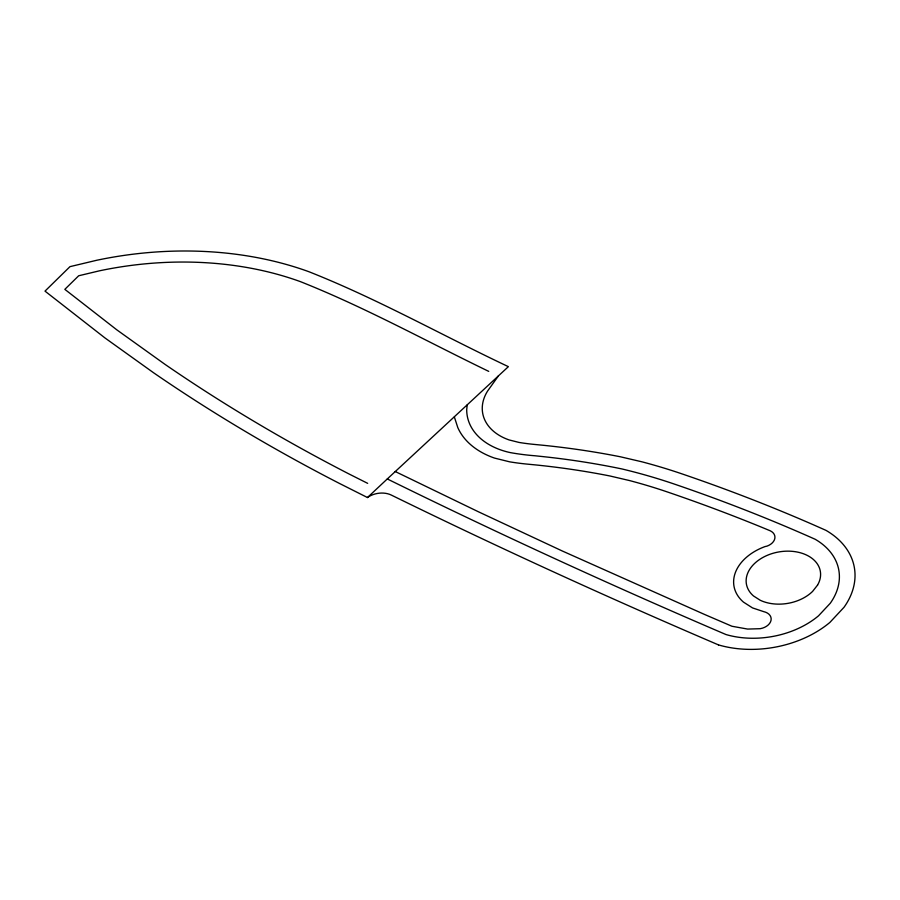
<?xml version="1.0" encoding="UTF-8"?>
<svg xmlns="http://www.w3.org/2000/svg" width="900" height="900" viewBox="0 0 900 900"><rect width="100%" height="100%" fill="white"/><g stroke="black" fill="none" stroke-linecap="round" stroke-linejoin="round"><path stroke-width="1.35" d="M467.213 404.899L466.706 409.657A72.36 50.355 -9.7 0 0 510.379 452.621A197.989 137.779 -9.7 0 0 535.028 455.771L539.145 456.21A651.071 453.082 -9.7 0 1 621.866 468.934A525.352 365.603 -9.7 0 1 673.796 483.896A1688.321 1174.928 -9.7 0 1 815.119 539.246A77.569 53.989 -9.7 0 1 830.25 603.281L818.516 615.825A77.569 53.989 -9.7 0 1 725.985 634.545C611.752 585.653 498.78 533.824 387.293 478.946L367.47 497.531L339.311 483.368A2058.514 1432.541 -9.7 0 1 153.731 372.87L105.019 337.984L45 291.127L69.975 266.648L96.716 260.269A300.532 209.149 -9.7 0 1 308.914 271.721C377.483 298.834 441.832 335.194 508.376 366.66L387.293 478.946M718.526 644.918C608.209 597.712 499.039 547.841 391.286 495.056A18.427 12.825 -9.7 0 0 367.47 497.531M488.734 371.374C426.206 341.145 365.22 307.373 300.555 281.689A284.895 198.259 -9.7 0 0 99.405 270.832L78.683 275.771L64.834 289.35L116.854 329.873L165.195 364.489A2042.876 1421.663 -9.7 0 0 349.358 474.142L367.673 483.356M498.397 375.93L487.631 390.983A56.689 39.443 -9.7 0 0 509.175 439.954L519.053 442.44A182.351 126.9 -9.7 0 0 535.264 444.51L543.251 445.286A666.225 463.635 -9.7 0 1 620.325 456.772L642.026 461.835A540.304 376.009 -9.7 0 1 681.761 473.805A1704.409 1186.121 -9.7 0 1 812.97 524.61L825.93 530.336A93.263 64.901 -9.7 0 1 844.009 607.298L829.913 622.395A93.375 64.98 -9.7 0 1 718.526 644.918M395.201 471.51L478.294 511.718L562.365 551.025L704.554 614.452L731.959 626.254L747.653 629.077L760.207 628.695A12.51 8.707 -9.7 0 0 771.041 620.314A12.51 8.707 -9.7 0 0 763.673 611.629L752.512 607.905L743.467 602.111A50.13 34.886 -9.7 0 1 764.989 546.592L767.137 546.086A12.51 8.707 -9.7 0 0 770.242 530.798L761.962 527.366A1675.305 1165.86 -9.7 0 0 667.418 491.974A513.394 357.277 -9.7 0 0 629.617 480.589L609.863 475.965A638.944 444.645 -9.7 0 0 535.871 464.951L528.401 464.231A210.487 146.486 -9.7 0 1 509.67 461.835L494.561 458.1A84.892 59.085 -9.7 0 1 457.796 427.579L454.354 416.947M817.56 585.09L812.587 591.413A37.519 26.111 -9.7 0 1 760.275 600.289L753.502 595.957A37.519 26.111 -9.7 0 1 779.029 551.903A37.519 26.111 -9.7 0 1 817.56 585.09"/></g></svg>
